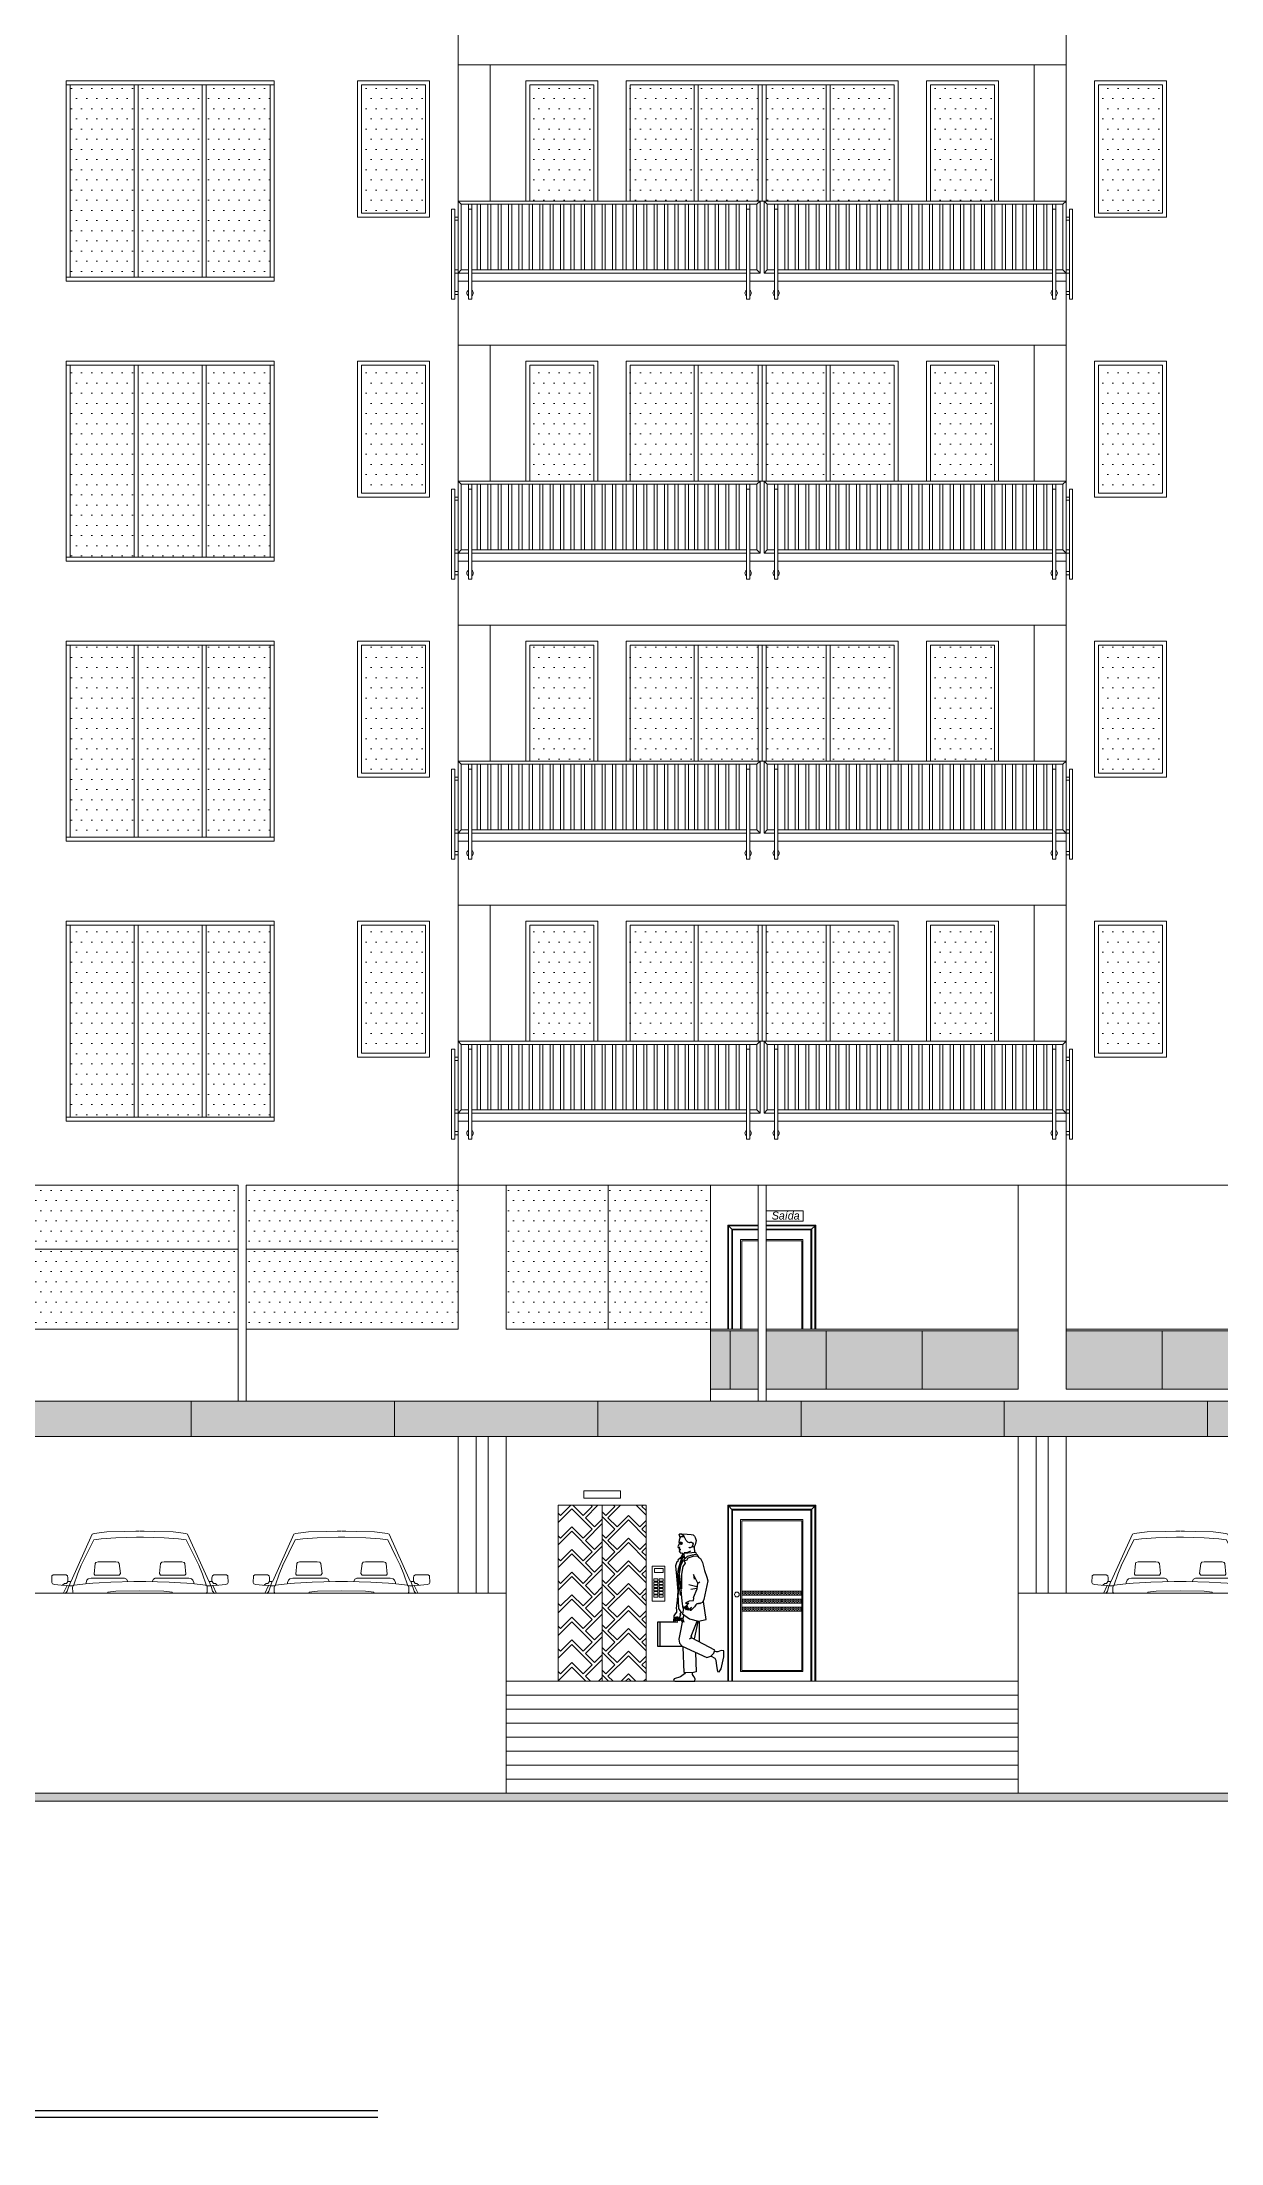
# Model space of a CAD drawing. Header units: millimetres. Extents: x -51 to 151, y -74 to 104.
# Drawn here: x 48.82 to 63.55, y 51.13 to 77.39 of the extents above; entities that cross this region are included whole.
import ezdxf

# ---------------------------------------------------------------- set-up
doc = ezdxf.new("R2010")
doc.units = ezdxf.units.MM
doc.header["$LTSCALE"] = 15
doc.layers.add('G', color=8, linetype='Continuous')
doc.styles.get("Standard").update_dxf_attribs({"font": ''})
doc.styles.get('Standard').set_extended_font_data('Flux Architect', italic=True)
pattern_1 = [(0, (-363.56629, 107.73988), (0.0635, 0.127), [0, -0.127])]
pattern_2 = [(0, (-363.56629, 104.23988), (0.0635, 0.127), [0, -0.127])]

# ---------------------------------------------------------------- blocks, each defined once
blk = doc.blocks.new('Carffs')
at = {"linetype": 'ByBlock', "lineweight": 9}
for p, q in [((296594, -79319), (296905, -78627)), ((296738, -79092), (296925, -78714)), ((296905, -78627), (296931, -78621)), ((296925, -78714), (297036, -78700)), ((296931, -78621), (297118, -78595)), ((297036, -78700), (297249, -78682)), ((297118, -78595), (297384, -78588)), ((297249, -78682), (297553, -78672)), ((297384, -78588), (297541, -78585)), ((297541, -78585), (297599, -78585)), ((297553, -78672), (297602, -78672)), ((297654, -78672), (297604, -78672)), ((297666, -78585), (297607, -78585)), ((297958, -78682), (297654, -78672)), ((297823, -78588), (297666, -78585)), ((298089, -78595), (297823, -78588)), ((298171, -78700), (297958, -78682)), ((298276, -78621), (298089, -78595)), ((298282, -78714), (298171, -78700)), ((298302, -78627), (298276, -78621)), ((298402, -78956), (298282, -78714)), ((298613, -79319), (298302, -78627)), ((296688, -79217), (296742, -79082)), ((296742, -79082), (296805, -78956)), ((296933, -79216), (296947, -79062)), ((296947, -79062), (296956, -79043)), ((296956, -79043), (296989, -79035)), ((296989, -79035), (297249, -79035)), ((297249, -79035), (297284, -79038)), ((297284, -79038), (297299, -79060)), ((297299, -79060), (297318, -79206)), ((297907, -79060), (297889, -79206)), ((297923, -79038), (297907, -79060)), ((297957, -79035), (297923, -79038)), ((298218, -79035), (297957, -79035)), ((298251, -79043), (298218, -79035)), ((298260, -79062), (298251, -79043)), ((298274, -79216), (298260, -79062)), ((298465, -79082), (298402, -78956)), ((298519, -79217), (298465, -79082)), ((296309, -79337), (296313, -79241)), ((296319, -79359), (296309, -79337)), ((296313, -79241), (296332, -79228)), ((296349, -79370), (296319, -79359)), ((296332, -79228), (296519, -79227)), ((296447, -79377), (296349, -79370)), ((296535, -79383), (296447, -79377)), ((296469, -79376), (296497, -79355)), ((296479, -79499), (296535, -79383)), ((296497, -79355), (296525, -79355)), ((296538, -79463), (296512, -79499)), ((296519, -79227), (296541, -79239)), ((296525, -79355), (296545, -79326)), ((296563, -79386), (296537, -79384)), ((296560, -79393), (296538, -79463)), ((296541, -79239), (296548, -79269)), ((296548, -79269), (296547, -79324)), ((296547, -79324), (296588, -79324)), ((296588, -79324), (296563, -79386)), ((296566, -79387), (296618, -79388)), ((296616, -79414), (296620, -79392)), ((296618, -79479), (296616, -79414)), ((296630, -79502), (296618, -79479)), ((296620, -79392), (296635, -79375)), ((296634, -79372), (296688, -79217)), ((296635, -79375), (296681, -79372)), ((296681, -79372), (296805, -79359)), ((296805, -79359), (296914, -79350)), ((296825, -79303), (296813, -79336)), ((296813, -79336), (296813, -79353)), ((296846, -79283), (296825, -79303)), ((296889, -79274), (296846, -79283)), ((297377, -79274), (296889, -79274)), ((296914, -79350), (297006, -79341)), ((296944, -79230), (296933, -79216)), ((297300, -79230), (296944, -79230)), ((297006, -79341), (297175, -79331)), ((297251, -79463), (297130, -79479)), ((297175, -79331), (297514, -79323)), ((297604, -79460), (297251, -79463)), ((297318, -79206), (297300, -79230)), ((297407, -79288), (297377, -79274)), ((297424, -79323), (297407, -79288)), ((297514, -79323), (297601, -79323)), ((297603, -79460), (297956, -79463)), ((297692, -79323), (297605, -79323)), ((298032, -79331), (297692, -79323)), ((297782, -79323), (297800, -79288)), ((297800, -79288), (297829, -79274)), ((297829, -79274), (298318, -79274)), ((297889, -79206), (297906, -79230)), ((297906, -79230), (298263, -79230)), ((297956, -79463), (298076, -79479)), ((298200, -79341), (298032, -79331)), ((298293, -79350), (298200, -79341)), ((298263, -79230), (298274, -79216)), ((298402, -79359), (298293, -79350)), ((298318, -79274), (298361, -79283)), ((298361, -79283), (298381, -79303)), ((298381, -79303), (298394, -79336)), ((298394, -79336), (298394, -79353)), ((298526, -79372), (298402, -79359)), ((298573, -79372), (298519, -79217)), ((298572, -79375), (298526, -79372)), ((298587, -79392), (298572, -79375)), ((298576, -79502), (298589, -79479)), ((298591, -79414), (298587, -79392)), ((298641, -79387), (298589, -79388)), ((298589, -79479), (298591, -79414)), ((298660, -79324), (298618, -79324)), ((298618, -79324), (298644, -79386)), ((298644, -79386), (298669, -79384)), ((298647, -79393), (298669, -79463)), ((298666, -79239), (298659, -79269)), ((298659, -79269), (298660, -79324)), ((298682, -79355), (298662, -79326)), ((298688, -79227), (298666, -79239)), ((298669, -79463), (298695, -79499)), ((298671, -79383), (298760, -79377)), ((298728, -79499), (298671, -79383)), ((298710, -79355), (298682, -79355)), ((298875, -79228), (298688, -79227)), ((298738, -79376), (298710, -79355)), ((298760, -79377), (298858, -79370)), ((298858, -79370), (298888, -79359)), ((298893, -79241), (298875, -79228)), ((298888, -79359), (298898, -79337)), ((298898, -79337), (298893, -79241))]:
    blk.add_line(p, q, dxfattribs=at)
at = {"linetype": 'Continuous', "lineweight": 13}
for points in [[(297131, -79479), (297127, -79499)], [(298076, -79479), (298080, -79499)]]:
    blk.add_lwpolyline(points, dxfattribs=at)
blk = doc.blocks.new('02FMAN04')
at = {"color": 0, "linetype": 'ByBlock'}
for p, q in [((-4.1, 62.9), (-4.3, 62)), ((-5.2, 48), (-6.2, 48.5)), ((-0.8, 47.3), (-4.7, 46.3)), ((-4.7, 45.3), (-1.8, 44.9)), ((2.4, 30.8), (1.7, 28.9)), ((4.4, 30.8), (2.4, 30.8)), ((5.7, 30.9), (5.2, 30.9)), ((-5.1, 29.1), (-3.3, 20.7)), ((2.5, 28.9), (2.8, 30.1)), ((2.8, 30.1), (3.1, 30.1)), ((5.6, 30.1), (5.9, 30)), ((5.9, 30), (6.1, 28.9)), ((6.7, 29.8), (6.9, 28.9)), ((13.5, 28.8), (13.5, 17.2))]:
    blk.add_line(p, q, dxfattribs=at)
for points in [[(3.5, 70.3), (3.9, 71.7), (3.7, 72), (0, 71.8), (-1.9, 71.7), (-2.8, 71.5), (-3.6, 70.9), (-3.8, 70.3), (-4.3, 68.8), (-3.8, 66.7), (-3.4, 65.7), (-3.6, 62.9)], [(-4.7, 61.9), (-5.5, 60.6), (-6.5, 60), (-7.4, 58), (-8.4, 54.1), (-9.6, 50.8), (-10, 49), (-8.1, 40), (-7.4, 38.5), (-6.6, 38.1), (-6.1, 37.8), (-5.7, 38.1), (-5.3, 37.8), (-4.6, 37.8), (-4.2, 37.4), (-3.5, 36.4), (-1.8, 34.6), (-1.4, 34.6), (-2, 36.2), (-0.5, 34.8), (-0.3, 34.9), (-0.6, 35.9), (0.6, 34.9), (0.9, 35.2), (-0.2, 36.7), (1.1, 35.7), (1.3, 36), (-0.7, 38.1), (0.6, 37.9), (0.5, 38.5), (-0.4, 38.9), (-1.1, 39.3), (-3, 39.4), (-3.2, 40.6), (-3.1, 40.9), (-4.8, 45.2), (-5.2, 47.9), (-3, 52.1), (-3.3, 49.9)], [(-4.1, 62.9), (1.7, 62.5), (1.5, 60.2), (0.8, 60.5)], [(-4.1, 61.9), (-2.3, 61.6), (0, 60.9), (2, 59), (3.3, 56.6), (3.9, 52.5), (3.3, 46.9), (3.1, 44.5), (2.7, 39.2), (2.2, 35.5)], [(-3.3, 65.3), (-2.8, 65.7), (-2.6, 66.1)], [(-1, 67.6), (-1.4, 67.9), (-2, 67.9), (-2.5, 67.6), (-2.8, 67.1), (-2.6, 66.2), (-2, 65.6), (-1.4, 65.2), (-1, 65.2), (-0.7, 65.6)], [(1.6, 62.9), (-0.3, 63), (-1.7, 63.8)], [(-1, 67.6), (-0.2, 67.9), (0.6, 68.7), (1.6, 70.7), (2.9, 71.8), (3.5, 71.8), (3.8, 71.7)], [(3.3, 70.7), (3.9, 68.9), (4.1, 68), (3.8, 67.3), (4.6, 65.8), (4.5, 65.4), (3.9, 65.2), (3.9, 64.6), (3.8, 64.2), (4, 63.5), (3.7, 63), (3.1, 62.6), (2.6, 62.7), (2.2, 62.4), (3.3, 60.2), (2.4, 60.5), (2.4, 61.5), (2, 62.3), (1.6, 62.2)], [(3.2, 70.7), (2.7, 70.8), (1.8, 70.7)], [(3.9, 64.6), (3.2, 64.5)], [(3.6, 64.2), (3.4, 64.2)], [(3.5, 65.4), (3.8, 65.5)], [(-4.9, 60.9), (-3.2, 61.2), (-0.2, 60.2), (0.4, 59), (1.5, 58.8), (1.1, 57.7), (2.2, 56.1), (2.9, 52.4), (2.9, 45.2)], [(1.6, 61.5), (2.2, 60.4), (3.6, 57), (4.1, 51.4), (3.7, 46.3), (4.1, 43.8), (4.7, 42.2), (4.3, 45.3), (4.3, 49.2), (4.6, 52.1), (4.3, 54.9), (3.4, 58.2), (2.5, 60.7)], [(3.4, 60.3), (4.7, 59.2), (4.4, 58.7), (5.1, 58.4), (5.7, 56.4), (5.2, 51.4), (4.7, 44), (4.9, 39.6), (5.5, 35.5), (5.3, 35.2), (5.2, 33.8), (5.9, 32.9), (6.6, 32), (6.5, 31), (6.8, 29.9), (6.3, 29.7), (5.7, 30.8), (5.7, 31.3), (4.7, 31.6)], [(2.6, 33.2), (4.1, 35.6), (4.3, 39.5), (4.5, 42.3)], [(3, 44.5), (3.7, 42.5), (2.9, 41.9)], [(1.9, 32.1), (4.2, 20.6), (3.8, 18.6), (2.5, 17.2), (-9.6, 11.6), (-11.5, 12.3), (-13, 13.8), (-13.4, 15.2), (-2.3, 21), (-1, 20.7), (-2.2, 21.6), (-1.9, 22), (-4.9, 29.3)], [(1.7, 36.6), (2.4, 33), (-1, 30.5), (-5.5, 29.4), (-9.3, 30.1), (-7.9, 38.9)], [(3, 33.5), (3.2, 33.2), (3.6, 33), (3.4, 32.4), (3.9, 30.9)], [(3.4, 29.9), (3.1, 30.6), (3.3, 30.6), (4, 29.9), (3.6, 30.6), (4.1, 30.8), (4.8, 30), (4.3, 31.2), (4.8, 31.2), (5.4, 30.1)], [(-6, 19.4), (-6, 28.8), (-5.1, 28.8)], [(4.6, 28.8), (14.6, 28.8), (14.6, 17.1), (2.6, 17.1)], [(3.4, 29.8), (3.9, 29.5), (4, 29.7), (4.8, 29.5), (5, 29.7), (5.7, 29.5), (5.9, 29.7)], [(-11.6, 12.2), (-13.4, 11.3), (-14, 10.3), (-14.3, 7.5), (-14.7, 4.8), (-15.5, 4.6), (-16.6, 6.1), (-17.9, 11.9), (-17.9, 14.9), (-16.6, 15), (-15, 14.3), (-14.1, 14.3), (-13.3, 14.5)], [(-4, 14.1), (-4.3, 4.6), (-2.3, 4.1), (1.6, 4.2), (2.1, 16.7)], [(1.1, 4.1), (1.3, 3.6), (3.4, 2.1), (6.4, 1.1), (6.7, 0.4), (6.1, 0), (-0.6, 0), (-3.7, 0.1), (-3.9, 1.1), (-3.2, 2.4), (-2.6, 3.3), (-2.6, 4)]]:
    blk.add_lwpolyline(points, dxfattribs=at)
for points in [[(2.3, 67.7), (3.3, 68), (3.6, 67.8)], [(2.4, 67.5), (3.4, 67.3), (3.4, 67.1), (3.1, 66.9), (2.5, 67.2)]]:
    blk.add_lwpolyline(points, close=True, dxfattribs=at)
blk = doc.blocks.new('sada')
at = {"linetype": 'Continuous', "lineweight": 0}
h = blk.add_hatch(dxfattribs=at)
h.set_pattern_fill('ARKHID21', color=253, scale=400, angle=45, pattern_type=2)
h.set_pattern_definition([(45, (-113.14, 113.14), (3e-14, 282.84271), [360, -240]), (45, (-141.42, 141.42), (3e-14, 282.84271), [160, -40, 200, -200]), (135, (3e-14, 282.84), (3e-14, 282.84271), [160, -40, 200, -200]), (135, (-28.28, 537.4), (3e-14, 282.84271), [360, -240])])
h.paths.add_polyline_path([(295245, -78440), (294695, -78440), (294695, -80640), (295245, -80640)])
blk = doc.blocks.new('handraill')
at = {"linetype": 'Continuous', "lineweight": 13}
blk.add_line((300365, -70140), (300495, -70140), dxfattribs=at)
for points in [[(292815, -69240), (292855, -69240)], [(292895, -69140), (296670, -69140)], [(292895, -69140), (292895, -70140)], [(292895, -69140), (292935, -69180)], [(292935, -69180), (296630, -69180)], [(292935, -69180), (292935, -70000)], [(293025, -69180), (293025, -70140)], [(293025, -70365), (293025, -69240)], [(293025, -69240), (293065, -69240)], [(293065, -69180), (293065, -70140)], [(293065, -70365), (293065, -69240)], [(293135, -69180), (293135, -70000)], [(293175, -69180), (293175, -70000)], [(293265, -69180), (293265, -70000)], [(293305, -69180), (293305, -70000)], [(293395, -69180), (293395, -70000)], [(293435, -69180), (293435, -70000)], [(293525, -69180), (293525, -70000)], [(293565, -69180), (293565, -70000)], [(293655, -69180), (293655, -70000)], [(293695, -69180), (293695, -70000)], [(293785, -69180), (293785, -70000)], [(293825, -69180), (293825, -70000)], [(293915, -69180), (293915, -70000)], [(293955, -69180), (293955, -70000)], [(294045, -69180), (294045, -70000)], [(294085, -69180), (294085, -70000)], [(294175, -69180), (294175, -70000)], [(294215, -69180), (294215, -70000)], [(294305, -69180), (294305, -70000)], [(294345, -69180), (294345, -70000)], [(294435, -69180), (294435, -70000)], [(294475, -69180), (294475, -70000)], [(294565, -69180), (294565, -70000)], [(294605, -69180), (294605, -70000)], [(294695, -69180), (294695, -70000)], [(294735, -69180), (294735, -70000)], [(294825, -69180), (294825, -70000)], [(294865, -69180), (294865, -70000)], [(294955, -69180), (294955, -70000)], [(294995, -69180), (294995, -70000)], [(295085, -69180), (295085, -70000)], [(295125, -69180), (295125, -70000)], [(295215, -69180), (295215, -70000)], [(295255, -69180), (295255, -70000)], [(295345, -69180), (295345, -70000)], [(295385, -69180), (295385, -70000)], [(295475, -69180), (295475, -70000)], [(295515, -69180), (295515, -70000)], [(295605, -69180), (295605, -70000)], [(295645, -69180), (295645, -70000)], [(295735, -69180), (295735, -70000)], [(295775, -69180), (295775, -70000)], [(295850, -69180), (295850, -70000)], [(295890, -69180), (295890, -70000)], [(295980, -69180), (295980, -70000)], [(296020, -69180), (296020, -70000)], [(296110, -69180), (296110, -70000)], [(296150, -69180), (296150, -70000)], [(296240, -69180), (296240, -70000)], [(296280, -69180), (296280, -70000)], [(296370, -69180), (296370, -70000)], [(296410, -69180), (296410, -70000)], [(296500, -69180), (296500, -70140)], [(296500, -70365), (296500, -69240)], [(296540, -69240), (296500, -69240)], [(296540, -70040), (296670, -70040), (296670, -69140)], [(296540, -69180), (296540, -70140)], [(296540, -70365), (296540, -69240)], [(296630, -69180), (296670, -69140)], [(296630, -69180), (296630, -70000)], [(300495, -69140), (296720, -69140)], [(296760, -69180), (296720, -69140)], [(296850, -70040), (296720, -70040), (296720, -69140)], [(300455, -69180), (296760, -69180)], [(296760, -69180), (296760, -70000)], [(296850, -69180), (296850, -70140)], [(296850, -70365), (296850, -69240)], [(296850, -69240), (296890, -69240)], [(296890, -69180), (296890, -70140)], [(296890, -70365), (296890, -69240)], [(296980, -69180), (296980, -70000)], [(297020, -69180), (297020, -70000)], [(297110, -69180), (297110, -70000)], [(297150, -69180), (297150, -70000)], [(297240, -69180), (297240, -70000)], [(297280, -69180), (297280, -70000)], [(297370, -69180), (297370, -70000)], [(297410, -69180), (297410, -70000)], [(297500, -69180), (297500, -70000)], [(297540, -69180), (297540, -70000)], [(297615, -69180), (297615, -70000)], [(297655, -69180), (297655, -70000)], [(297745, -69180), (297745, -70000)], [(297785, -69180), (297785, -70000)], [(297875, -69180), (297875, -70000)], [(297915, -69180), (297915, -70000)], [(298005, -69180), (298005, -70000)], [(298045, -69180), (298045, -70000)], [(298135, -69180), (298135, -70000)], [(298175, -69180), (298175, -70000)], [(298265, -69180), (298265, -70000)], [(298305, -69180), (298305, -70000)], [(298395, -69180), (298395, -70000)], [(298435, -69180), (298435, -70000)], [(298525, -69180), (298525, -70000)], [(298565, -69180), (298565, -70000)], [(298655, -69180), (298655, -70000)], [(298695, -69180), (298695, -70000)], [(298785, -69180), (298785, -70000)], [(298825, -69180), (298825, -70000)], [(298915, -69180), (298915, -70000)], [(298955, -69180), (298955, -70000)], [(299045, -69180), (299045, -70000)], [(299085, -69180), (299085, -70000)], [(299175, -69180), (299175, -70000)], [(299215, -69180), (299215, -70000)], [(299305, -69180), (299305, -70000)], [(299345, -69180), (299345, -70000)], [(299435, -69180), (299435, -70000)], [(299475, -69180), (299475, -70000)], [(299565, -69180), (299565, -70000)], [(299605, -69180), (299605, -70000)], [(299695, -69180), (299695, -70000)], [(299735, -69180), (299735, -70000)], [(299825, -69180), (299825, -70000)], [(299865, -69180), (299865, -70000)], [(299955, -69180), (299955, -70000)], [(299995, -69180), (299995, -70000)], [(300085, -69180), (300085, -70000)], [(300125, -69180), (300125, -70000)], [(300215, -69180), (300215, -70000)], [(300255, -69180), (300255, -70000)], [(300325, -69180), (300325, -70140)], [(300325, -70365), (300325, -69240)], [(300365, -69240), (300325, -69240)], [(300365, -69180), (300365, -70140)], [(300365, -70365), (300365, -69240)], [(300495, -69140), (300455, -69180)], [(300455, -69180), (300455, -70000)], [(300495, -69140), (300495, -70140)], [(300575, -69240), (300535, -69240)], [(292855, -69340), (292895, -69340)], [(292855, -69380), (292895, -69380)], [(300535, -69340), (300495, -69340)], [(300535, -69380), (300495, -69380)], [(292895, -70000), (292855, -70000)], [(292895, -70040), (292855, -70040)], [(292895, -70040), (292935, -70000)], [(292895, -70040), (293025, -70040)], [(292935, -70000), (293025, -70000)], [(293065, -70000), (296500, -70000)], [(293065, -70040), (296500, -70040)], [(296540, -70000), (296630, -70000)], [(296670, -70040), (296630, -70000)], [(296720, -70040), (296760, -70000)], [(296850, -70000), (296760, -70000)], [(300325, -70000), (296890, -70000)], [(300325, -70040), (296890, -70040)], [(300455, -70000), (300365, -70000)], [(300495, -70040), (300365, -70040)], [(300495, -70040), (300455, -70000)], [(300495, -70000), (300535, -70000)], [(300495, -70040), (300535, -70040)], [(292815, -70365), (292855, -70365)], [(292895, -70270), (292855, -70270)], [(292895, -70310), (292855, -70310)], [(293025, -70140), (292895, -70140)], [(300495, -70140), (300495, -70940), (292895, -70940), (292895, -70140)], [(293025, -70365), (293065, -70365)], [(296500, -70140), (293065, -70140)], [(296540, -70365), (296500, -70365)], [(296850, -70140), (296540, -70140)], [(296540, -70140), (296850, -70140)], [(296850, -70365), (296890, -70365)], [(296890, -70140), (300325, -70140)], [(300365, -70365), (300325, -70365)], [(300495, -70270), (300535, -70270)], [(300495, -70310), (300535, -70310)], [(300575, -70365), (300535, -70365)]]:
    blk.add_lwpolyline(points, dxfattribs=at)
for points in [[(292815, -69240), (292855, -69240), (292855, -70365), (292815, -70365)], [(300575, -69240), (300535, -69240), (300535, -70365), (300575, -70365)]]:
    blk.add_lwpolyline(points, close=True, dxfattribs=at)
for centre, start, end in [((293045, -70290), 120, 240), ((293045, -70290), 300, 60), ((296520, -70290), 120, 240), ((296520, -70290), 300, 60), ((296870, -70290), 120, 240), ((296870, -70290), 300, 60), ((300345, -70290), 120, 240), ((300345, -70290), 300, 60)]:
    blk.add_arc(centre, 40, start, end, dxfattribs=at)
blk = doc.blocks.new('01')
at = {"color": 1, "lineweight": -3}
for p, q in [((759112, -50321), (759788, -50321)), ((759796, -50401), (759112, -50401)), ((769811, -50401), (760379, -50401)), ((769811, -50321), (760388, -50321))]:
    blk.add_line(p, q, dxfattribs=at)
blk.add_circle((760088, -50321), 400, dxfattribs=at)

msp = doc.modelspace()

# ---------------------------------------------------------------- hatches: boundary and pattern name
at = {"linetype": 'Continuous', "lineweight": 13}
h = msp.add_hatch(dxfattribs=at)
h.set_pattern_fill('DOTS', color=153, scale=0.08)
h.set_pattern_definition(pattern_2)
h.paths.add_polyline_path([(49.966, 76.851), (49.166, 76.851), (49.166, 74.451), (49.966, 74.451)])
h.paths.add_polyline_path([(50.816, 76.851), (50.016, 76.851), (50.016, 74.451), (50.816, 74.451)])
h.paths.add_polyline_path([(51.666, 76.851), (50.866, 76.851), (50.866, 74.451), (51.666, 74.451)])
h = msp.add_hatch(dxfattribs=at)
h.set_pattern_fill('DOTS', color=153, scale=0.08)
h.set_pattern_definition(pattern_2)
h.paths.add_polyline_path([(53.611, 75.251), (53.611, 76.851), (52.811, 76.851), (52.811, 75.251)])
h = msp.add_hatch(dxfattribs=at)
h.set_pattern_fill('DOTS', color=153, scale=0.08)
h.set_pattern_definition(pattern_2)
h.paths.add_polyline_path([(55.711, 76.851), (54.911, 76.851), (54.911, 75.401), (55.711, 75.401)])
h.paths.add_polyline_path([(56.966, 76.851), (56.166, 76.851), (56.166, 75.401), (56.966, 75.401)])
h.paths.add_polyline_path([(57.766, 76.851), (57.016, 76.851), (57.016, 75.401), (57.766, 75.401)])
h.paths.add_polyline_path([(58.616, 76.851), (57.866, 76.851), (57.866, 75.401), (58.616, 75.401)])
h.paths.add_polyline_path([(59.466, 76.851), (58.666, 76.851), (58.666, 75.401), (59.466, 75.401)])
h.paths.add_polyline_path([(60.721, 76.851), (59.921, 76.851), (59.921, 75.401), (60.721, 75.401)])
h = msp.add_hatch(dxfattribs=at)
h.set_pattern_fill('DOTS', color=153, scale=0.08)
h.set_pattern_definition(pattern_2)
h.paths.add_polyline_path([(62.021, 75.251), (62.021, 76.851), (62.821, 76.851), (62.821, 75.251)])
h = msp.add_hatch(dxfattribs=at)
h.set_pattern_fill('DOTS', color=153, scale=0.08)
h.set_pattern_definition(pattern_2)
h.paths.add_polyline_path([(49.966, 73.351), (49.166, 73.351), (49.166, 70.951), (49.966, 70.951)])
h.paths.add_polyline_path([(50.816, 73.351), (50.016, 73.351), (50.016, 70.951), (50.816, 70.951)])
h.paths.add_polyline_path([(51.666, 73.351), (50.866, 73.351), (50.866, 70.951), (51.666, 70.951)])
h = msp.add_hatch(dxfattribs=at)
h.set_pattern_fill('DOTS', color=153, scale=0.08)
h.set_pattern_definition(pattern_2)
h.paths.add_polyline_path([(53.611, 71.751), (53.611, 73.351), (52.811, 73.351), (52.811, 71.751)])
h = msp.add_hatch(dxfattribs=at)
h.set_pattern_fill('DOTS', color=153, scale=0.08)
h.set_pattern_definition(pattern_2)
h.paths.add_polyline_path([(55.711, 73.351), (54.911, 73.351), (54.911, 71.901), (55.711, 71.901)])
h.paths.add_polyline_path([(56.966, 73.351), (56.166, 73.351), (56.166, 71.901), (56.966, 71.901)])
h.paths.add_polyline_path([(57.766, 73.351), (57.016, 73.351), (57.016, 71.901), (57.766, 71.901)])
h.paths.add_polyline_path([(58.616, 73.351), (57.866, 73.351), (57.866, 71.901), (58.616, 71.901)])
h.paths.add_polyline_path([(59.466, 73.351), (58.666, 73.351), (58.666, 71.901), (59.466, 71.901)])
h.paths.add_polyline_path([(60.721, 73.351), (59.921, 73.351), (59.921, 71.901), (60.721, 71.901)])
h = msp.add_hatch(dxfattribs=at)
h.set_pattern_fill('DOTS', color=153, scale=0.08)
h.set_pattern_definition(pattern_2)
h.paths.add_polyline_path([(62.021, 71.751), (62.021, 73.351), (62.821, 73.351), (62.821, 71.751)])
h = msp.add_hatch(dxfattribs=at)
h.set_pattern_fill('DOTS', color=153, scale=0.08)
h.set_pattern_definition(pattern_2)
h.paths.add_polyline_path([(49.966, 69.851), (49.166, 69.851), (49.166, 67.451), (49.966, 67.451)])
h.paths.add_polyline_path([(50.816, 69.851), (50.016, 69.851), (50.016, 67.451), (50.816, 67.451)])
h.paths.add_polyline_path([(51.666, 69.851), (50.866, 69.851), (50.866, 67.451), (51.666, 67.451)])
h = msp.add_hatch(dxfattribs=at)
h.set_pattern_fill('DOTS', color=153, scale=0.08)
h.set_pattern_definition(pattern_2)
h.paths.add_polyline_path([(53.611, 68.251), (53.611, 69.851), (52.811, 69.851), (52.811, 68.251)])
h = msp.add_hatch(dxfattribs=at)
h.set_pattern_fill('DOTS', color=153, scale=0.08)
h.set_pattern_definition(pattern_2)
h.paths.add_polyline_path([(55.711, 69.851), (54.911, 69.851), (54.911, 68.401), (55.711, 68.401)])
h.paths.add_polyline_path([(56.966, 69.851), (56.166, 69.851), (56.166, 68.401), (56.966, 68.401)])
h.paths.add_polyline_path([(57.766, 69.851), (57.016, 69.851), (57.016, 68.401), (57.766, 68.401)])
h.paths.add_polyline_path([(58.616, 69.851), (57.866, 69.851), (57.866, 68.401), (58.616, 68.401)])
h.paths.add_polyline_path([(59.466, 69.851), (58.666, 69.851), (58.666, 68.401), (59.466, 68.401)])
h.paths.add_polyline_path([(60.721, 69.851), (59.921, 69.851), (59.921, 68.401), (60.721, 68.401)])
h = msp.add_hatch(dxfattribs=at)
h.set_pattern_fill('DOTS', color=153, scale=0.08)
h.set_pattern_definition(pattern_2)
h.paths.add_polyline_path([(62.021, 68.251), (62.021, 69.851), (62.821, 69.851), (62.821, 68.251)])
h = msp.add_hatch(dxfattribs=at)
h.set_pattern_fill('DOTS', color=153, scale=0.08)
h.set_pattern_definition(pattern_2)
h.paths.add_polyline_path([(49.966, 66.351), (49.166, 66.351), (49.166, 63.951), (49.966, 63.951)])
h.paths.add_polyline_path([(50.816, 66.351), (50.016, 66.351), (50.016, 63.951), (50.816, 63.951)])
h.paths.add_polyline_path([(51.666, 66.351), (50.866, 66.351), (50.866, 63.951), (51.666, 63.951)])
h = msp.add_hatch(dxfattribs=at)
h.set_pattern_fill('DOTS', color=153, scale=0.08)
h.set_pattern_definition(pattern_2)
h.paths.add_polyline_path([(53.611, 64.751), (53.611, 66.351), (52.811, 66.351), (52.811, 64.751)])
h = msp.add_hatch(dxfattribs=at)
h.set_pattern_fill('DOTS', color=153, scale=0.08)
h.set_pattern_definition(pattern_2)
h.paths.add_polyline_path([(55.711, 66.351), (54.911, 66.351), (54.911, 64.901), (55.711, 64.901)])
h.paths.add_polyline_path([(56.966, 66.351), (56.166, 66.351), (56.166, 64.901), (56.966, 64.901)])
h.paths.add_polyline_path([(57.766, 66.351), (57.016, 66.351), (57.016, 64.901), (57.766, 64.901)])
h.paths.add_polyline_path([(58.616, 66.351), (57.866, 66.351), (57.866, 64.901), (58.616, 64.901)])
h.paths.add_polyline_path([(59.466, 66.351), (58.666, 66.351), (58.666, 64.901), (59.466, 64.901)])
h.paths.add_polyline_path([(60.721, 66.351), (59.921, 66.351), (59.921, 64.901), (60.721, 64.901)])
h = msp.add_hatch(dxfattribs=at)
h.set_pattern_fill('DOTS', color=153, scale=0.08)
h.set_pattern_definition(pattern_2)
h.paths.add_polyline_path([(62.021, 64.751), (62.021, 66.351), (62.821, 66.351), (62.821, 64.751)])
h = msp.add_hatch(dxfattribs=at)
h.set_pattern_fill('DOTS', color=153, scale=0.08)
h.set_pattern_definition(pattern_1)
h.paths.add_polyline_path([(51.266, 61.301), (51.266, 63.101), (48.616, 63.101), (48.616, 61.301)])
h.paths.add_polyline_path([(51.366, 63.101), (51.366, 61.301), (54.016, 61.301), (54.016, 63.101)])
h.paths.add_polyline_path([(45.266, 61.301), (45.266, 63.101), (42.616, 63.101), (42.616, 61.301)])
h.paths.add_polyline_path([(45.366, 63.101), (45.366, 61.301), (48.016, 61.301), (48.016, 63.101)])
h = msp.add_hatch(dxfattribs=at)
h.set_pattern_fill('DOTS', color=153, scale=0.08)
h.set_pattern_definition(pattern_1)
h.paths.add_polyline_path([(57.171, 63.101), (54.616, 63.101), (54.616, 61.301), (57.171, 61.301)])
h = msp.add_hatch(dxfattribs=at)
h.set_pattern_fill('DOTS', color=153, scale=0.08)
h.set_pattern_definition(pattern_1)
h.paths.add_polyline_path([(70.266, 60.551), (70.266, 61.281), (67.616, 61.281), (67.616, 60.551)])
h.paths.add_polyline_path([(70.366, 61.281), (70.366, 60.551), (73.016, 60.551), (73.016, 61.281)])
h.paths.add_polyline_path([(64.366, 61.281), (64.366, 60.551), (67.016, 60.551), (67.016, 61.281)])
h.paths.add_polyline_path([(64.266, 60.551), (64.266, 61.281), (61.616, 61.281), (61.616, 60.551)])
h.paths.add_polyline_path([(57.866, 61.281), (57.866, 60.551), (61.016, 60.551), (61.016, 61.281)])
h.paths.add_polyline_path([(57.766, 60.551), (57.766, 61.281), (57.171, 61.281), (57.171, 60.551)])
h = msp.add_hatch(dxfattribs=at)
h.set_pattern_fill('ANSI31', color=4, scale=0.8, angle=45)
h.set_pattern_definition([(90, (-238.8794, 137.5405), (-2.54, 2e-16), [])])
h.paths.add_polyline_path([(73.616, 60.401), (42.016, 60.401), (40.816, 59.96), (76.116, 59.96)])
h = msp.add_hatch(dxfattribs=at)
h.set_pattern_fill('GLASS', color=4, scale=0.5, pattern_type=2)
h.set_pattern_definition([(60, (-238.87944, 137.5655), (-0.374989, 0.2165), [0.14, -0.36]), (60, (-238.81944, 137.5905), (-0.374989, 0.2165), [0.06, -0.44]), (60, (-238.87944, 137.5905), (-0.374989, 0.2165), [0.1, -0.4]), (60, (-238.84944, 137.5655), (-0.374989, 0.2165), [0.125, -0.375]), (60, (-238.87944, 137.5405), (-0.374989, 0.2165), [0.2, -0.3]), (60, (-238.87944, 137.6155), (-0.374989, 0.2165), [0.05, -0.45])])
h.paths.add_polyline_path([(40.816, 59.96), (76.116, 59.96), (73.616, 60.401), (42.016, 60.401)])
h = msp.add_hatch(color=256, dxfattribs=at)
h.dxf.hatch_style = 1
h.paths.add_polyline_path([(32.843, 55.501), (82.788, 55.501), (82.788, 55.401), (32.843, 55.401)])
at = {"layer": 'G', "lineweight": 0}
h = msp.add_hatch(dxfattribs=at)
h.set_pattern_fill('CROSS', color=256, scale=0.04, style=0)
h.set_pattern_definition([(0, (84.737863, 92.765863), (0.01, 0.01), [0.005, -0.015]), (90, (84.740363, 92.763363), (-0.01, 0.01), [0.005, -0.015])])
h.paths.add_polyline_path([(57.561, 58.028), (57.561, 57.978), (57.813, 57.978, -0.011079), (57.817, 58.028)])
h.paths.add_polyline_path([(57.561, 57.928), (57.561, 57.878), (57.811, 57.878, -0.011036), (57.811, 57.928)])
h.paths.add_polyline_path([(57.561, 57.828), (57.561, 57.778), (57.817, 57.778, -0.011079), (57.813, 57.828)])
h = msp.add_hatch(dxfattribs=at)
h.set_pattern_fill('CROSS', color=256, scale=0.04, style=0)
h.set_pattern_definition([(0, (84.987863, 92.765863), (0.01, 0.01), [0.005, -0.015]), (90, (84.990363, 92.763363), (-0.01, 0.01), [0.005, -0.015])])
h.paths.add_polyline_path([(57.811, 58.028), (57.811, 57.978), (58.063, 57.978, -0.011079), (58.067, 58.028)])
h.paths.add_polyline_path([(57.811, 57.928), (57.811, 57.878), (58.061, 57.878, -0.011036), (58.061, 57.928)])
h.paths.add_polyline_path([(57.811, 57.828), (57.811, 57.778), (58.067, 57.778, -0.011079), (58.063, 57.828)])
h = msp.add_hatch(dxfattribs=at)
h.set_pattern_fill('CROSS', color=256, scale=0.04, style=0)
h.set_pattern_definition([(0, (85.237863, 92.765863), (0.01, 0.01), [0.005, -0.015]), (90, (85.240363, 92.763363), (-0.01, 0.01), [0.005, -0.015])])
h.paths.add_polyline_path([(58.061, 58.028), (58.061, 57.978), (58.313, 57.978, -0.011079), (58.317, 58.028)])
h.paths.add_polyline_path([(58.061, 57.928), (58.061, 57.878), (58.311, 57.878, -0.011036), (58.311, 57.928)])
h.paths.add_polyline_path([(58.061, 57.828), (58.061, 57.778), (58.317, 57.778, -0.011079), (58.313, 57.828)])

# ---------------------------------------------------------------- linework, layer by layer
at = {"linetype": 'Continuous', "lineweight": 13}
for p, q in [((54.016, 64.901), (54.016, 98.101)), ((61.616, 64.901), (61.616, 98.101)), ((54.416, 75.401), (54.416, 77.101)), ((61.216, 75.401), (61.216, 77.101)), ((49.116, 74.401), (49.116, 76.901)), ((51.716, 76.851), (49.116, 76.851)), ((49.166, 76.851), (49.166, 74.451)), ((49.966, 74.451), (49.966, 76.851)), ((50.016, 74.451), (50.016, 76.851)), ((50.816, 74.451), (50.816, 76.851)), ((50.866, 74.451), (50.866, 76.851)), ((51.666, 74.451), (51.666, 76.851)), ((49.116, 74.451), (51.716, 74.451)), ((51.716, 74.401), (49.116, 74.401)), ((54.416, 71.901), (54.416, 73.601)), ((61.216, 71.901), (61.216, 73.601)), ((49.116, 70.901), (49.116, 73.401)), ((51.716, 73.351), (49.116, 73.351)), ((49.166, 73.351), (49.166, 70.951)), ((49.966, 70.951), (49.966, 73.351)), ((50.016, 70.951), (50.016, 73.351)), ((50.816, 70.951), (50.816, 73.351)), ((50.866, 70.951), (50.866, 73.351)), ((51.666, 70.951), (51.666, 73.351)), ((49.116, 70.951), (51.716, 70.951)), ((51.716, 70.901), (49.116, 70.901)), ((49.116, 67.401), (49.116, 69.901)), ((51.716, 69.851), (49.116, 69.851)), ((49.166, 69.851), (49.166, 67.451)), ((49.966, 67.451), (49.966, 69.851)), ((50.016, 67.451), (50.016, 69.851)), ((50.816, 67.451), (50.816, 69.851)), ((50.866, 67.451), (50.866, 69.851)), ((51.666, 67.451), (51.666, 69.851)), ((54.416, 68.401), (54.416, 70.101)), ((61.216, 68.401), (61.216, 70.101)), ((49.116, 67.451), (51.716, 67.451)), ((51.716, 67.401), (49.116, 67.401)), ((54.416, 64.901), (54.416, 66.601)), ((61.216, 64.901), (61.216, 66.601)), ((49.116, 63.901), (49.116, 66.401)), ((51.716, 66.351), (49.116, 66.351)), ((49.166, 66.351), (49.166, 63.951)), ((49.966, 63.951), (49.966, 66.351)), ((50.016, 63.951), (50.016, 66.351)), ((50.816, 63.951), (50.816, 66.351)), ((50.866, 63.951), (50.866, 66.351)), ((51.666, 63.951), (51.666, 66.351)), ((49.116, 63.951), (51.716, 63.951)), ((51.716, 63.901), (49.116, 63.901)), ((54.016, 61.301), (54.016, 63.301)), ((61.616, 60.551), (61.616, 63.301)), ((48.616, 63.101), (51.266, 63.101)), ((51.366, 63.101), (54.016, 63.101)), ((54.616, 61.301), (54.616, 63.101)), ((61.016, 60.551), (61.016, 63.101)), ((61.616, 63.101), (64.266, 63.101)), ((54.016, 58.001), (54.016, 59.96)), ((54.616, 55.501), (54.616, 59.96)), ((61.016, 55.501), (61.016, 59.96)), ((61.616, 58.001), (61.616, 59.96)), ((42.016, 58.001), (54.616, 58.001)), ((61.016, 58.001), (73.616, 58.001))]:
    msp.add_line(p, q, dxfattribs=at)
at = {"linetype": 'Continuous', "lineweight": 5}
for p, q in [((54.911, 76.851), (55.711, 76.851)), ((54.911, 75.401), (54.911, 76.851)), ((55.711, 76.851), (55.711, 75.401)), ((56.166, 76.851), (59.466, 76.851)), ((56.166, 75.401), (56.166, 76.851)), ((56.966, 76.851), (56.966, 75.401)), ((57.016, 76.851), (57.016, 75.401)), ((57.766, 76.851), (57.766, 75.401)), ((57.816, 76.851), (57.816, 75.401)), ((57.866, 76.851), (57.866, 75.401)), ((58.616, 76.851), (58.616, 75.401)), ((58.666, 76.851), (58.666, 75.401)), ((59.466, 76.851), (59.466, 75.401)), ((59.921, 76.851), (60.721, 76.851)), ((59.921, 75.401), (59.921, 76.851)), ((60.721, 76.851), (60.721, 75.401)), ((54.911, 73.351), (55.711, 73.351)), ((54.911, 71.901), (54.911, 73.351)), ((55.711, 73.351), (55.711, 71.901)), ((56.166, 73.351), (59.466, 73.351)), ((56.166, 71.901), (56.166, 73.351)), ((56.966, 73.351), (56.966, 71.901)), ((57.016, 73.351), (57.016, 71.901)), ((57.766, 73.351), (57.766, 71.901)), ((57.816, 73.351), (57.816, 71.901)), ((57.866, 73.351), (57.866, 71.901)), ((58.616, 73.351), (58.616, 71.901)), ((58.666, 73.351), (58.666, 71.901)), ((59.466, 73.351), (59.466, 71.901)), ((59.921, 73.351), (60.721, 73.351)), ((59.921, 71.901), (59.921, 73.351)), ((60.721, 73.351), (60.721, 71.901)), ((54.911, 69.851), (55.711, 69.851)), ((54.911, 68.401), (54.911, 69.851)), ((55.711, 69.851), (55.711, 68.401)), ((56.166, 69.851), (59.466, 69.851)), ((56.166, 68.401), (56.166, 69.851)), ((56.966, 69.851), (56.966, 68.401)), ((57.016, 69.851), (57.016, 68.401)), ((57.766, 69.851), (57.766, 68.401)), ((57.816, 69.851), (57.816, 68.401)), ((57.866, 69.851), (57.866, 68.401)), ((58.616, 69.851), (58.616, 68.401)), ((58.666, 69.851), (58.666, 68.401)), ((59.466, 69.851), (59.466, 68.401)), ((59.921, 69.851), (60.721, 69.851)), ((59.921, 68.401), (59.921, 69.851)), ((60.721, 69.851), (60.721, 68.401)), ((54.911, 66.351), (55.711, 66.351)), ((54.911, 64.901), (54.911, 66.351)), ((55.711, 66.351), (55.711, 64.901)), ((56.166, 66.351), (59.466, 66.351)), ((56.166, 64.901), (56.166, 66.351)), ((56.966, 66.351), (56.966, 64.901)), ((57.016, 66.351), (57.016, 64.901)), ((57.766, 66.351), (57.766, 64.901)), ((57.816, 66.351), (57.816, 64.901)), ((57.866, 66.351), (57.866, 64.901)), ((58.616, 66.351), (58.616, 64.901)), ((58.666, 66.351), (58.666, 64.901)), ((59.466, 66.351), (59.466, 64.901)), ((59.921, 66.351), (60.721, 66.351)), ((59.921, 64.901), (59.921, 66.351)), ((60.721, 66.351), (60.721, 64.901))]:
    msp.add_line(p, q, dxfattribs=at)
at = {"linetype": 'Continuous', "lineweight": 0}
for p, q in [((57.386, 62.601), (57.386, 61.301)), ((57.386, 59.101), (57.386, 56.901))]:
    msp.add_line(p, q, dxfattribs=at)
at = {"linetype": 'Continuous', "lineweight": 13}
for points in [[(49.116, 74.401), (51.716, 74.401), (51.716, 76.901), (49.116, 76.901)], [(52.761, 75.201), (53.661, 75.201), (53.661, 76.901), (52.761, 76.901)], [(52.811, 75.251), (53.611, 75.251), (53.611, 76.851), (52.811, 76.851)], [(62.871, 75.201), (61.971, 75.201), (61.971, 76.901), (62.871, 76.901)], [(62.821, 75.251), (62.021, 75.251), (62.021, 76.851), (62.821, 76.851)], [(49.116, 70.901), (51.716, 70.901), (51.716, 73.401), (49.116, 73.401)], [(52.761, 71.701), (53.661, 71.701), (53.661, 73.401), (52.761, 73.401)], [(52.811, 71.751), (53.611, 71.751), (53.611, 73.351), (52.811, 73.351)], [(62.871, 71.701), (61.971, 71.701), (61.971, 73.401), (62.871, 73.401)], [(62.821, 71.751), (62.021, 71.751), (62.021, 73.351), (62.821, 73.351)], [(49.116, 67.401), (51.716, 67.401), (51.716, 69.901), (49.116, 69.901)], [(52.761, 68.201), (53.661, 68.201), (53.661, 69.901), (52.761, 69.901)], [(52.811, 68.251), (53.611, 68.251), (53.611, 69.851), (52.811, 69.851)], [(62.871, 68.201), (61.971, 68.201), (61.971, 69.901), (62.871, 69.901)], [(62.821, 68.251), (62.021, 68.251), (62.021, 69.851), (62.821, 69.851)], [(49.116, 63.901), (51.716, 63.901), (51.716, 66.401), (49.116, 66.401)], [(52.761, 64.701), (53.661, 64.701), (53.661, 66.401), (52.761, 66.401)], [(52.811, 64.751), (53.611, 64.751), (53.611, 66.351), (52.811, 66.351)], [(62.871, 64.701), (61.971, 64.701), (61.971, 66.401), (62.871, 66.401)], [(62.821, 64.751), (62.021, 64.751), (62.021, 66.351), (62.821, 66.351)], [(32.843, 55.501), (82.788, 55.501), (82.788, 55.401), (32.843, 55.401)]]:
    msp.add_lwpolyline(points, close=True, dxfattribs=at)
at = {"linetype": 'Continuous', "lineweight": 5}
for points in [[(54.861, 76.901), (55.761, 76.901), (55.761, 75.401), (54.861, 75.401)], [(56.116, 76.901), (59.516, 76.901), (59.516, 75.401), (56.116, 75.401)], [(59.871, 76.901), (60.771, 76.901), (60.771, 75.401), (59.871, 75.401)], [(54.861, 73.401), (55.761, 73.401), (55.761, 71.901), (54.861, 71.901)], [(56.116, 73.401), (59.516, 73.401), (59.516, 71.901), (56.116, 71.901)], [(59.871, 73.401), (60.771, 73.401), (60.771, 71.901), (59.871, 71.901)], [(54.861, 69.901), (55.761, 69.901), (55.761, 68.401), (54.861, 68.401)], [(56.116, 69.901), (59.516, 69.901), (59.516, 68.401), (56.116, 68.401)], [(59.871, 69.901), (60.771, 69.901), (60.771, 68.401), (59.871, 68.401)], [(54.861, 66.401), (55.761, 66.401), (55.761, 64.901), (54.861, 64.901)], [(56.116, 66.401), (59.516, 66.401), (59.516, 64.901), (56.116, 64.901)], [(59.871, 66.401), (60.771, 66.401), (60.771, 64.901), (59.871, 64.901)]]:
    msp.add_lwpolyline(points, close=True, dxfattribs=at)
at = {"linetype": 'Continuous', "lineweight": 13}
for points in [[(51.266, 60.401), (51.266, 63.101)], [(51.366, 60.401), (51.366, 63.101)], [(57.766, 60.401), (57.766, 63.101)], [(57.866, 60.401), (57.866, 63.101)], [(51.266, 61.301), (48.616, 61.301)], [(54.016, 61.301), (51.366, 61.301)], [(57.171, 61.301), (54.616, 61.301)], [(57.766, 61.301), (57.171, 61.301)], [(57.766, 61.281), (57.171, 61.281)], [(61.016, 61.301), (57.866, 61.301)], [(61.016, 61.281), (57.866, 61.281)], [(64.266, 61.301), (61.616, 61.301)], [(64.266, 61.281), (61.616, 61.281)], [(57.766, 60.551), (57.171, 60.551)], [(61.016, 60.551), (57.866, 60.551)], [(64.266, 60.551), (61.616, 60.551)], [(54.241, 58.001), (54.241, 59.96)], [(54.391, 58.001), (54.391, 59.96)], [(61.241, 58.001), (61.241, 59.96)], [(61.391, 58.001), (61.391, 59.96)], [(54.616, 56.901), (61.016, 56.901)], [(54.616, 56.726), (61.016, 56.726)], [(54.616, 56.551), (61.016, 56.551)], [(54.616, 56.376), (61.016, 56.376)], [(54.616, 56.201), (61.016, 56.201)], [(54.616, 56.026), (61.016, 56.026)], [(54.616, 55.851), (61.016, 55.851)], [(54.616, 55.676), (61.016, 55.676)], [(54.616, 55.501), (61.016, 55.501)]]:
    msp.add_lwpolyline(points, dxfattribs=at)
at = {"color": 153, "linetype": 'Continuous', "lineweight": 13}
for points in [[(55.893, 61.301), (55.893, 63.101)], [(57.171, 63.101), (57.171, 60.401)], [(57.766, 60.551), (57.171, 60.551), (57.171, 61.281), (57.766, 61.281)], [(57.416, 61.281), (57.416, 60.551)], [(58.616, 61.281), (58.616, 60.551)], [(59.816, 61.281), (59.816, 60.551)]]:
    msp.add_lwpolyline(points, dxfattribs=at)
at = {"linetype": 'Continuous', "lineweight": 0}
for points in [[(57.866, 62.781), (58.331, 62.781), (58.331, 62.651), (57.866, 62.651)], [(57.386, 62.601), (57.766, 62.601)], [(57.866, 62.601), (58.486, 62.601)], [(57.386, 59.101), (58.486, 59.101)]]:
    msp.add_lwpolyline(points, dxfattribs=at)
at = {"color": 4, "linetype": 'Continuous', "lineweight": 5}
for points in [[(48.616, 62.301), (51.266, 62.301)], [(51.366, 62.301), (54.016, 62.301)], [(62.816, 61.281), (62.816, 60.551)]]:
    msp.add_lwpolyline(points, dxfattribs=at)
at = {"color": 4, "linetype": 'Continuous', "lineweight": 13}
for points in [[(57.866, 61.281), (61.016, 61.281), (61.016, 60.551), (57.866, 60.551)], [(64.266, 60.551), (61.616, 60.551), (61.616, 61.281), (64.266, 61.281)]]:
    msp.add_lwpolyline(points, dxfattribs=at)
msp.add_lwpolyline([(40.816, 59.96), (76.116, 59.96), (73.616, 60.401), (42.016, 60.401)], close=True, dxfattribs=at)
at = {"layer": 'G', "lineweight": 0}
for p, q in [((57.446, 62.541), (57.386, 62.601)), ((58.426, 62.541), (58.486, 62.601)), ((55.266, 59.101), (55.266, 56.901)), ((56.366, 59.101), (56.366, 56.901)), ((57.446, 59.041), (57.386, 59.101)), ((58.426, 59.041), (58.486, 59.101)), ((57.561, 58.028), (58.311, 58.028)), ((57.561, 57.978), (58.311, 57.978)), ((57.561, 57.928), (58.311, 57.928)), ((57.561, 57.878), (58.311, 57.878)), ((57.561, 57.828), (58.311, 57.828)), ((57.561, 57.778), (58.311, 57.778))]:
    msp.add_line(p, q, dxfattribs=at)
for points in [[(57.766, 62.601), (57.386, 62.601), (57.386, 61.301)], [(57.766, 62.591), (57.396, 62.591), (57.396, 61.301)], [(57.766, 62.551), (57.436, 62.551), (57.436, 61.301)], [(57.766, 62.541), (57.446, 62.541), (57.446, 61.301)], [(58.486, 61.301), (58.486, 62.601), (57.866, 62.601)], [(58.476, 61.301), (58.476, 62.591), (57.866, 62.591)], [(58.436, 61.301), (58.436, 62.551), (57.866, 62.551)], [(58.426, 61.301), (58.426, 62.541), (57.866, 62.541)], [(57.546, 61.301), (57.546, 62.421), (57.766, 62.421)], [(57.561, 61.301), (57.561, 62.406), (57.766, 62.406)], [(57.866, 62.421), (58.326, 62.421), (58.326, 62.301)], [(57.866, 62.406), (58.311, 62.406), (58.311, 62.306)], [(58.311, 62.406), (58.311, 61.301)], [(58.326, 62.421), (58.326, 61.301)], [(55.266, 59.101), (56.366, 59.101)], [(55.816, 59.101), (55.816, 56.901)], [(58.486, 56.901), (58.486, 59.101), (57.386, 59.101), (57.386, 56.901)], [(58.476, 56.901), (58.476, 59.091), (57.396, 59.091), (57.396, 56.901)], [(58.436, 56.901), (58.436, 59.051), (57.436, 59.051), (57.436, 56.901)], [(58.426, 56.901), (58.426, 59.041), (57.446, 59.041), (57.446, 56.901)], [(58.326, 58.921), (58.326, 57.021), (58.326, 57.021), (57.546, 57.021), (57.546, 58.921), (58.326, 58.921), (58.326, 58.801)], [(58.311, 58.906), (58.311, 57.036), (57.561, 57.036), (57.561, 58.906), (58.311, 58.906), (58.311, 58.806)]]:
    msp.add_lwpolyline(points, dxfattribs=at)
for points in [[(55.586, 59.281), (56.046, 59.281), (56.046, 59.191), (55.586, 59.191)], [(56.441, 58.341), (56.601, 58.341), (56.601, 57.901), (56.441, 57.901)], [(56.471, 58.311), (56.581, 58.311), (56.581, 58.261), (56.471, 58.261)], [(56.461, 58.181), (56.511, 58.181), (56.511, 58.151), (56.461, 58.151)], [(56.461, 58.141), (56.511, 58.141), (56.511, 58.111), (56.461, 58.111)], [(56.461, 58.101), (56.511, 58.101), (56.511, 58.071), (56.461, 58.071)], [(56.461, 58.061), (56.511, 58.061), (56.511, 58.031), (56.461, 58.031)], [(56.581, 58.181), (56.531, 58.181), (56.531, 58.151), (56.581, 58.151)], [(56.581, 58.141), (56.531, 58.141), (56.531, 58.111), (56.581, 58.111)], [(56.581, 58.101), (56.531, 58.101), (56.531, 58.071), (56.581, 58.071)], [(56.581, 58.061), (56.531, 58.061), (56.531, 58.031), (56.581, 58.031)], [(56.461, 58.021), (56.511, 58.021), (56.511, 57.991), (56.461, 57.991)], [(56.461, 57.981), (56.511, 57.981), (56.511, 57.951), (56.461, 57.951)], [(56.581, 58.021), (56.531, 58.021), (56.531, 57.991), (56.581, 57.991)], [(56.581, 57.981), (56.531, 57.981), (56.531, 57.951), (56.581, 57.951)]]:
    msp.add_lwpolyline(points, close=True, dxfattribs=at)
msp.add_circle((57.501, 57.985), 0.0301, dxfattribs=at)

# ---------------------------------------------------------------- block references
at = {"linetype": 'Continuous', "lineweight": 13}
for name, p, xscale, yscale, zscale in [('handraill', (-238.879, 148.041), 0.001, 0.001, 0.001), ('handraill', (-238.879, 144.541), 0.001, 0.001, 0.001), ('handraill', (-238.879, 141.041), 0.001, 0.001, 0.001), ('handraill', (-238.879, 137.541), 0.001, 0.001, 0.001), ('handraill', (-238.879, 134.041), 0.001, 0.001, 0.001), ('Carffs', (-203.554, 125.741), 0.0008521210105234464, 0.0008521210105234464, 0.0008521210105234464), ('Carffs', (-201.035, 125.741), 0.0008521210105234464, 0.0008521210105234464, 0.0008521210105234464), ('Carffs', (-190.554, 125.741), 0.0008521210105234464, 0.0008521210105234464, 0.0008521210105234464), ('01', (-716.797, 101.851), 0.001, 0.001, 0.001)]:
    msp.add_blockref(name, p, dxfattribs=dict(at, xscale=xscale, yscale=yscale, zscale=zscale))
at = {"xscale": -0.02557648107316345, "yscale": 0.02557648107316345, "zscale": 0.02557648107319787}
msp.add_blockref('02FMAN04', (56.881, 56.901), dxfattribs=at)
at = {"layer": 'G', "lineweight": 0, "yscale": 0.001, "zscale": 0.001}
for p, xscale in [((350.511, 137.541), -0.001), ((-238.879, 137.541), 0.001)]:
    msp.add_blockref('sada', p, dxfattribs=dict(at, xscale=xscale))

# ---------------------------------------------------------------- texts
at = {"color": 1, "lineweight": 13, "insert": (57.936, 62.771), "char_height": 0.1, "attachment_point": 1}
msp.add_mtext_dynamic_manual_height_columns('Saída', width=0.43479, gutter_width=0.542, heights=[0.23], dxfattribs=at)

doc.saveas('drawing.dxf')
